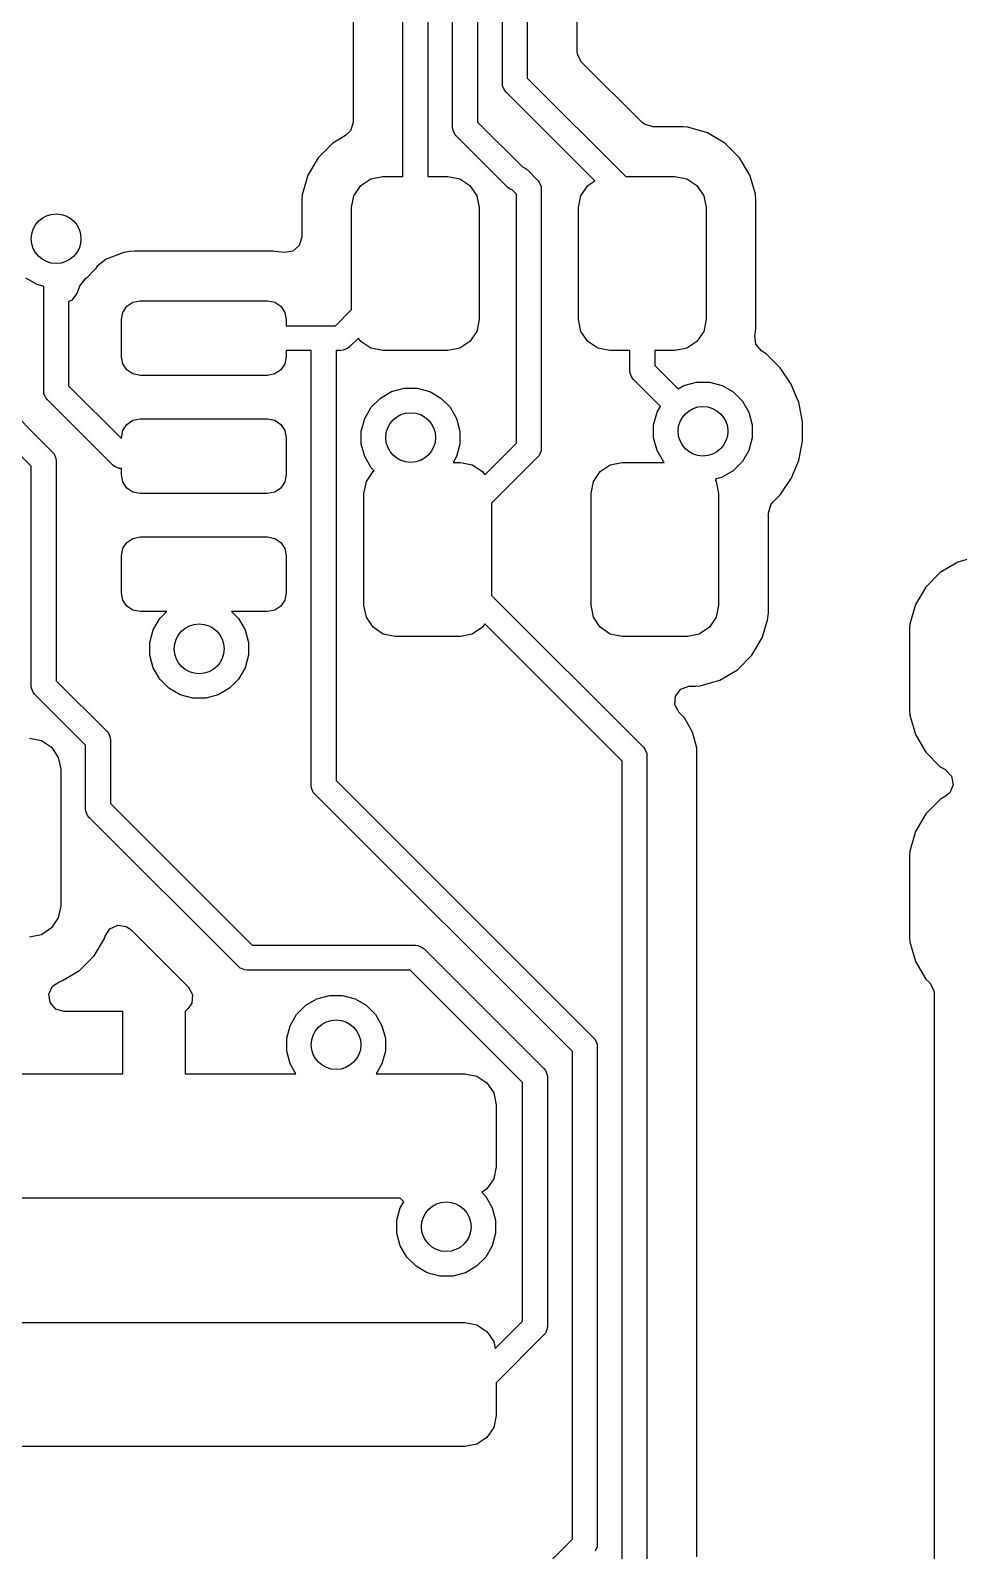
# Model space of a CAD drawing. Extents: x 0.71 to 7.56, y -5.16 to -0.79.
# Drawn here: x 5.7379 to 6.0317, y -2.0986 to -1.6171 of the extents above; entities that cross this region are included whole.
import ezdxf

# ---------------------------------------------------------------- set-up
doc = ezdxf.new("R2010")
doc.units = 0
doc.header["$MEASUREMENT"] = 0
doc.layers.add('BLACK', color=7, linetype='CONTINUOUS')

msp = doc.modelspace()

# ---------------------------------------------------------------- linework, layer by layer
at = {"layer": 'BLACK', "linetype": 'CONTINUOUS'}
for p, q in [((5.91094, -1.62367), (5.91094, -1.5193)), ((5.8873, -1.63386), (5.8873, -1.52353)), ((5.89518, -1.52189), (5.89518, -1.63223)), ((5.87156, -1.64775), (5.87156, -1.53005)), ((5.87943, -1.52842), (5.87943, -1.64612)), ((5.86368, -1.53494), (5.86368, -1.66339)), ((5.85581, -1.66339), (5.85581, -1.53657)), ((5.84004, -1.54512), (5.84004, -1.64623)), ((5.91106, -1.62471), (5.91094, -1.62367)), ((5.91237, -1.62713), (5.91106, -1.62471)), ((5.93144, -1.64619), (5.91237, -1.62713)), ((5.89518, -1.63223), (5.92634, -1.66339)), ((5.88738, -1.63463), (5.8873, -1.63386)), ((5.88797, -1.63605), (5.88738, -1.63463)), ((5.88846, -1.63664), (5.88797, -1.63605)), ((5.91657, -1.66475), (5.88846, -1.63664)), ((5.84004, -1.64623), (5.83926, -1.64887)), ((5.87943, -1.64612), (5.89368, -1.66036)), ((5.93225, -1.64684), (5.93144, -1.64619)), ((5.93489, -1.64762), (5.93225, -1.64684)), ((5.83764, -1.65043), (5.83359, -1.65283)), ((5.83926, -1.64887), (5.83764, -1.65043)), ((5.87163, -1.64851), (5.87156, -1.64775)), ((5.87222, -1.64993), (5.87163, -1.64851)), ((5.87271, -1.65053), (5.87222, -1.64993)), ((5.88895, -1.66677), (5.87271, -1.65053)), ((5.94452, -1.64762), (5.93489, -1.64762)), ((5.94597, -1.64773), (5.94452, -1.64762)), ((5.94452, -1.64762), (5.94452, -1.64762)), ((5.95218, -1.64954), (5.94597, -1.64773)), ((5.94597, -1.64773), (5.94597, -1.64773)), ((5.95775, -1.65283), (5.95218, -1.64954)), ((5.95218, -1.64954), (5.95218, -1.64954)), ((5.83359, -1.65283), (5.82901, -1.65741)), ((5.83359, -1.65283), (5.83359, -1.65283)), ((5.96233, -1.65741), (5.95775, -1.65283)), ((5.95775, -1.65283), (5.95775, -1.65283)), ((5.82901, -1.65741), (5.82572, -1.66298)), ((5.82901, -1.65741), (5.82901, -1.65741)), ((5.89368, -1.66036), (5.89452, -1.66071)), ((5.89452, -1.66071), (5.89512, -1.6612)), ((5.89512, -1.6612), (5.89845, -1.66454)), ((5.96562, -1.66298), (5.96233, -1.65741)), ((5.96233, -1.65741), (5.96233, -1.65741)), ((5.96233, -1.65741), (5.96233, -1.65741)), ((5.82572, -1.66298), (5.82391, -1.66919)), ((5.82572, -1.66298), (5.82572, -1.66298)), ((5.84245, -1.66627), (5.84564, -1.66414)), ((5.84564, -1.66414), (5.84941, -1.66339)), ((5.84941, -1.66339), (5.85581, -1.66339)), ((5.86368, -1.66339), (5.87008, -1.66339)), ((5.87008, -1.66339), (5.87385, -1.66414)), ((5.87385, -1.66414), (5.87704, -1.66627)), ((5.89845, -1.66454), (5.89894, -1.66514)), ((5.89894, -1.66514), (5.89953, -1.66655)), ((5.9143, -1.66627), (5.91657, -1.66475)), ((5.92634, -1.66339), (5.94193, -1.66339)), ((5.94193, -1.66339), (5.9457, -1.66414)), ((5.9457, -1.66414), (5.94889, -1.66627)), ((5.96581, -1.66362), (5.96562, -1.66298)), ((5.96737, -1.66899), (5.96581, -1.66362)), ((5.82391, -1.66919), (5.8238, -1.67064)), ((5.8238, -1.67064), (5.8238, -1.68258)), ((5.82391, -1.66919), (5.82391, -1.66919)), ((5.83957, -1.67323), (5.84032, -1.66946)), ((5.84032, -1.66946), (5.84245, -1.66627)), ((5.87704, -1.66627), (5.87917, -1.66946)), ((5.87917, -1.66946), (5.87992, -1.67323)), ((5.88955, -1.66726), (5.88895, -1.66677)), ((5.89039, -1.66761), (5.88955, -1.66726)), ((5.89173, -1.66895), (5.89039, -1.66761)), ((5.89173, -1.74788), (5.89173, -1.66895)), ((5.89953, -1.66655), (5.89961, -1.66732)), ((5.89961, -1.66732), (5.89961, -1.74951)), ((5.91142, -1.67323), (5.91217, -1.66946)), ((5.91217, -1.66946), (5.9143, -1.66627)), ((5.94889, -1.66627), (5.95102, -1.66946)), ((5.95102, -1.66946), (5.95177, -1.67323)), ((5.96743, -1.66919), (5.96737, -1.66899)), ((5.96754, -1.67064), (5.96743, -1.66919)), ((5.96754, -1.71125), (5.96754, -1.67064)), ((5.83957, -1.70555), (5.83957, -1.67323)), ((5.87992, -1.67323), (5.87992, -1.70866)), ((5.91142, -1.70866), (5.91142, -1.67323)), ((5.95177, -1.67323), (5.95177, -1.70866)), ((5.82302, -1.68522), (5.82095, -1.68702)), ((5.8238, -1.68258), (5.82302, -1.68522)), ((5.76192, -1.68959), (5.75909, -1.69174)), ((5.76746, -1.68741), (5.76192, -1.68959)), ((5.7694, -1.68717), (5.76746, -1.68741)), ((5.77094, -1.68699), (5.7694, -1.68717)), ((5.81469, -1.68699), (5.77094, -1.68699)), ((5.81635, -1.68719), (5.81469, -1.68699)), ((5.81834, -1.68743), (5.81635, -1.68719)), ((5.82095, -1.68702), (5.81834, -1.68743)), ((5.75856, -1.69266), (5.75565, -1.69556)), ((5.75909, -1.69174), (5.75856, -1.69266)), ((5.74004, -1.69762), (5.73648, -1.69556)), ((5.74213, -1.69818), (5.74004, -1.69762)), ((5.74213, -1.7313), (5.74213, -1.69818)), ((5.75357, -1.69794), (5.75257, -1.70046)), ((5.75515, -1.69585), (5.75357, -1.69794)), ((5.75357, -1.69794), (5.75357, -1.69794)), ((5.75565, -1.69556), (5.75515, -1.69585)), ((5.75088, -1.70263), (5.75, -1.70295)), ((5.75, -1.70295), (5.75, -1.72967)), ((5.75257, -1.70046), (5.75088, -1.70263)), ((5.76718, -1.7064), (5.76846, -1.70449)), ((5.76846, -1.70449), (5.77038, -1.70321)), ((5.77038, -1.70321), (5.77264, -1.70276)), ((5.77264, -1.70276), (5.81299, -1.70276)), ((5.81299, -1.70276), (5.81525, -1.70321)), ((5.81525, -1.70321), (5.81717, -1.70449)), ((5.81717, -1.70449), (5.81845, -1.7064)), ((5.76673, -1.70866), (5.76718, -1.7064)), ((5.76673, -1.72047), (5.76673, -1.70866)), ((5.81845, -1.7064), (5.8189, -1.70866)), ((5.8189, -1.70866), (5.8189, -1.71063)), ((5.83449, -1.71063), (5.83957, -1.70555)), ((5.87992, -1.70866), (5.87917, -1.71243)), ((5.91217, -1.71243), (5.91142, -1.70866)), ((5.95177, -1.70866), (5.95102, -1.71243)), ((5.8189, -1.71063), (5.83071, -1.71063)), ((5.83071, -1.71063), (5.83449, -1.71063)), ((5.87917, -1.71243), (5.87704, -1.71562)), ((5.9143, -1.71562), (5.91217, -1.71243)), ((5.95102, -1.71243), (5.94889, -1.71562)), ((5.96717, -1.71371), (5.9673, -1.71312)), ((5.96751, -1.71643), (5.96717, -1.71371)), ((5.9673, -1.71312), (5.96743, -1.7127)), ((5.96743, -1.7127), (5.96754, -1.71125)), ((5.82677, -1.7185), (5.8189, -1.7185)), ((5.8189, -1.7185), (5.8189, -1.72047)), ((5.82677, -1.85629), (5.82677, -1.7185)), ((5.83612, -1.7185), (5.83465, -1.7185)), ((5.83465, -1.7185), (5.83465, -1.85466)), ((5.83689, -1.71843), (5.83612, -1.7185)), ((5.83831, -1.71784), (5.83689, -1.71843)), ((5.83891, -1.71735), (5.83831, -1.71784)), ((5.84172, -1.71453), (5.83891, -1.71735)), ((5.84245, -1.71562), (5.84172, -1.71453)), ((5.84564, -1.71775), (5.84245, -1.71562)), ((5.84941, -1.7185), (5.84564, -1.71775)), ((5.87008, -1.7185), (5.84941, -1.7185)), ((5.87385, -1.71775), (5.87008, -1.7185)), ((5.87704, -1.71562), (5.87385, -1.71775)), ((5.91749, -1.71775), (5.9143, -1.71562)), ((5.92126, -1.7185), (5.91749, -1.71775)), ((5.92766, -1.7185), (5.92126, -1.7185)), ((5.92766, -1.7249), (5.92766, -1.7185)), ((5.94193, -1.7185), (5.93553, -1.7185)), ((5.93553, -1.7185), (5.93553, -1.72327)), ((5.9457, -1.71775), (5.94193, -1.7185)), ((5.94889, -1.71562), (5.9457, -1.71775)), ((5.96928, -1.71855), (5.96751, -1.71643)), ((5.97088, -1.71961), (5.96928, -1.71855)), ((5.76718, -1.72273), (5.76673, -1.72047)), ((5.76846, -1.72465), (5.76718, -1.72273)), ((5.81845, -1.72273), (5.81717, -1.72465)), ((5.8189, -1.72047), (5.81845, -1.72273)), ((5.93553, -1.72327), (5.94289, -1.73063)), ((5.97527, -1.724), (5.97088, -1.71961)), ((5.97088, -1.71961), (5.97088, -1.71961)), ((5.73819, -1.75508), (5.70949, -1.72638)), ((5.72063, -1.72638), (5.74491, -1.75066)), ((5.77038, -1.72593), (5.76846, -1.72465)), ((5.77264, -1.72638), (5.77038, -1.72593)), ((5.81299, -1.72638), (5.77264, -1.72638)), ((5.81525, -1.72593), (5.81299, -1.72638)), ((5.81717, -1.72465), (5.81525, -1.72593)), ((5.92773, -1.72567), (5.92766, -1.7249)), ((5.92832, -1.72709), (5.92773, -1.72567)), ((5.92881, -1.72769), (5.92832, -1.72709)), ((5.93732, -1.73619), (5.92881, -1.72769)), ((5.94476, -1.72955), (5.94873, -1.72848)), ((5.94873, -1.72848), (5.95284, -1.72848)), ((5.95284, -1.72848), (5.95681, -1.72955)), ((5.97872, -1.72917), (5.97527, -1.724)), ((5.97527, -1.724), (5.97527, -1.724)), ((5.7422, -1.73207), (5.74213, -1.7313)), ((5.74279, -1.73349), (5.7422, -1.73207)), ((5.74328, -1.73408), (5.74279, -1.73349)), ((5.75, -1.72967), (5.76673, -1.7464)), ((5.84577, -1.73648), (5.84868, -1.73357)), ((5.84868, -1.73357), (5.85224, -1.73151)), ((5.85224, -1.73151), (5.85621, -1.73045)), ((5.85621, -1.73045), (5.86032, -1.73045)), ((5.86032, -1.73045), (5.86429, -1.73151)), ((5.86429, -1.73151), (5.86785, -1.73357)), ((5.86785, -1.73357), (5.87076, -1.73648)), ((5.94289, -1.73063), (5.94476, -1.72955)), ((5.95681, -1.72955), (5.96037, -1.7316)), ((5.96037, -1.7316), (5.96328, -1.73451)), ((5.98033, -1.73307), (5.97872, -1.72917)), ((5.97872, -1.72917), (5.97872, -1.72917)), ((5.98109, -1.7349), (5.98033, -1.73307)), ((5.76395, -1.75475), (5.74328, -1.73408)), ((5.84372, -1.74004), (5.84577, -1.73648)), ((5.87076, -1.73648), (5.87282, -1.74004)), ((5.93517, -1.74204), (5.93624, -1.73807)), ((5.93624, -1.73807), (5.93732, -1.73619)), ((5.96328, -1.73451), (5.96534, -1.73807)), ((5.96534, -1.73807), (5.9664, -1.74204)), ((5.98222, -1.74057), (5.98109, -1.7349)), ((5.76718, -1.7438), (5.76846, -1.74189)), ((5.76846, -1.74189), (5.77038, -1.74061)), ((5.77038, -1.74061), (5.77264, -1.74016)), ((5.77264, -1.74016), (5.81299, -1.74016)), ((5.81299, -1.74016), (5.81525, -1.74061)), ((5.81525, -1.74061), (5.81717, -1.74189)), ((5.81717, -1.74189), (5.81845, -1.7438)), ((5.84265, -1.74401), (5.84372, -1.74004)), ((5.87282, -1.74004), (5.87388, -1.74401)), ((5.93517, -1.74615), (5.93517, -1.74204)), ((5.9664, -1.74204), (5.9664, -1.74615)), ((5.9823, -1.74099), (5.98222, -1.74057)), ((5.9823, -1.7472), (5.9823, -1.74099)), ((5.9823, -1.74099), (5.9823, -1.74099)), ((5.9823, -1.74099), (5.9823, -1.74099)), ((5.76673, -1.74606), (5.76718, -1.7438)), ((5.76673, -1.7464), (5.76673, -1.74606)), ((5.81845, -1.7438), (5.8189, -1.74606)), ((5.8189, -1.74606), (5.8189, -1.75787)), ((5.84265, -1.74812), (5.84265, -1.74401)), ((5.87388, -1.74401), (5.87388, -1.74812)), ((5.8817, -1.75791), (5.89173, -1.74788)), ((5.93624, -1.75012), (5.93517, -1.74615)), ((5.9664, -1.74615), (5.96534, -1.75012)), ((5.98109, -1.75329), (5.9823, -1.7472)), ((5.74491, -1.75066), (5.7454, -1.75126)), ((5.7454, -1.75126), (5.74599, -1.75268)), ((5.74599, -1.75268), (5.74606, -1.75344)), ((5.84372, -1.75209), (5.84265, -1.74812)), ((5.84577, -1.75565), (5.84372, -1.75209)), ((5.87282, -1.75209), (5.87175, -1.75394)), ((5.87388, -1.74812), (5.87282, -1.75209)), ((5.89845, -1.75229), (5.88386, -1.76689)), ((5.89894, -1.7517), (5.89845, -1.75229)), ((5.89953, -1.75028), (5.89894, -1.7517)), ((5.89961, -1.74951), (5.89953, -1.75028)), ((5.93829, -1.75368), (5.93624, -1.75012)), ((5.96534, -1.75012), (5.96328, -1.75368)), ((5.73819, -1.82472), (5.73819, -1.75508)), ((5.74606, -1.75344), (5.74606, -1.82309)), ((5.76455, -1.75524), (5.76395, -1.75475)), ((5.76596, -1.75583), (5.76455, -1.75524)), ((5.76673, -1.75591), (5.76596, -1.75583)), ((5.76673, -1.75787), (5.76673, -1.75591)), ((5.84425, -1.76001), (5.84639, -1.75682)), ((5.84672, -1.7566), (5.84577, -1.75565)), ((5.84639, -1.75682), (5.84672, -1.7566)), ((5.87175, -1.75394), (5.87402, -1.75394)), ((5.87402, -1.75394), (5.87778, -1.75469)), ((5.87778, -1.75469), (5.88098, -1.75682)), ((5.88098, -1.75682), (5.8817, -1.75791)), ((5.9161, -1.76001), (5.91824, -1.75682)), ((5.91824, -1.75682), (5.92143, -1.75469)), ((5.92143, -1.75469), (5.9252, -1.75394)), ((5.9252, -1.75394), (5.93855, -1.75394)), ((5.93855, -1.75394), (5.93829, -1.75368)), ((5.96037, -1.75659), (5.95681, -1.75864)), ((5.96328, -1.75368), (5.96037, -1.75659)), ((5.97888, -1.75862), (5.97931, -1.7576)), ((5.97931, -1.7576), (5.98109, -1.75329)), ((5.76718, -1.76013), (5.76673, -1.75787)), ((5.76846, -1.76205), (5.76718, -1.76013)), ((5.77038, -1.76333), (5.76846, -1.76205)), ((5.81717, -1.76205), (5.81525, -1.76333)), ((5.81845, -1.76013), (5.81717, -1.76205)), ((5.8189, -1.75787), (5.81845, -1.76013)), ((5.8435, -1.76378), (5.84425, -1.76001)), ((5.91535, -1.76378), (5.9161, -1.76001)), ((5.95681, -1.75864), (5.95472, -1.7592)), ((5.95472, -1.7592), (5.95472, -1.75966)), ((5.95472, -1.75966), (5.95496, -1.76001)), ((5.95496, -1.76001), (5.95571, -1.76378)), ((5.97527, -1.76418), (5.97872, -1.75902)), ((5.97872, -1.75902), (5.97888, -1.75862)), ((5.77264, -1.76378), (5.77038, -1.76333)), ((5.81299, -1.76378), (5.77264, -1.76378)), ((5.81525, -1.76333), (5.81299, -1.76378)), ((5.8435, -1.79921), (5.8435, -1.76378)), ((5.88386, -1.76689), (5.88386, -1.79611)), ((5.91535, -1.79921), (5.91535, -1.76378)), ((5.95571, -1.76378), (5.95571, -1.79921)), ((5.97225, -1.76736), (5.97291, -1.76655)), ((5.97291, -1.76655), (5.97527, -1.76418)), ((5.97148, -1.77), (5.97225, -1.76736)), ((5.97148, -1.8018), (5.97148, -1.77)), ((5.76673, -1.78346), (5.76718, -1.7812)), ((5.76718, -1.7812), (5.76846, -1.77929)), ((5.76846, -1.77929), (5.77038, -1.77801)), ((5.77038, -1.77801), (5.77264, -1.77756)), ((5.77264, -1.77756), (5.81299, -1.77756)), ((5.81299, -1.77756), (5.81525, -1.77801)), ((5.81525, -1.77801), (5.81717, -1.77929)), ((5.81717, -1.77929), (5.81845, -1.7812)), ((5.81845, -1.7812), (5.8189, -1.78346)), ((5.76673, -1.79528), (5.76673, -1.78346)), ((5.8189, -1.78346), (5.8189, -1.79528)), ((6.03148, -1.78556), (6.02591, -1.78885)), ((6.03769, -1.78376), (6.03148, -1.78556)), ((6.03148, -1.78556), (6.03148, -1.78556)), ((6.02591, -1.78886), (6.02134, -1.79343)), ((6.02591, -1.78885), (6.02591, -1.78886)), ((5.76718, -1.79754), (5.76673, -1.79528)), ((5.8189, -1.79528), (5.81845, -1.79754)), ((5.88386, -1.79611), (5.93192, -1.84416)), ((6.02134, -1.79343), (6.01804, -1.799)), ((6.02134, -1.79343), (6.02134, -1.79343)), ((5.76846, -1.79945), (5.76718, -1.79754)), ((5.77038, -1.80073), (5.76846, -1.79945)), ((5.77264, -1.80118), (5.77038, -1.80073)), ((5.81525, -1.80073), (5.81299, -1.80118)), ((5.81717, -1.79945), (5.81525, -1.80073)), ((5.81845, -1.79754), (5.81717, -1.79945)), ((5.84425, -1.80298), (5.8435, -1.79921)), ((5.9161, -1.80298), (5.91535, -1.79921)), ((5.95571, -1.79921), (5.95496, -1.80298)), ((6.01804, -1.799), (6.01624, -1.80521)), ((6.01804, -1.799), (6.01804, -1.799)), ((5.78107, -1.80118), (5.77264, -1.80118)), ((5.77679, -1.80697), (5.77884, -1.80341)), ((5.77884, -1.80341), (5.78107, -1.80118)), ((5.81299, -1.80118), (5.80161, -1.80118)), ((5.80161, -1.80118), (5.80383, -1.80341)), ((5.80383, -1.80341), (5.80589, -1.80697)), ((5.84639, -1.80617), (5.84425, -1.80298)), ((5.8817, -1.80508), (5.88098, -1.80617)), ((5.9252, -1.84858), (5.8817, -1.80508)), ((5.91824, -1.80617), (5.9161, -1.80298)), ((5.95496, -1.80298), (5.95283, -1.80617)), ((5.96956, -1.80946), (5.97118, -1.80388)), ((5.97118, -1.80388), (5.97136, -1.80325)), ((5.97136, -1.80325), (5.97144, -1.80223)), ((5.97136, -1.80325), (5.97136, -1.80325)), ((5.97144, -1.80223), (5.97148, -1.8018)), ((6.01624, -1.80521), (6.01612, -1.80667)), ((6.01624, -1.80521), (6.01624, -1.80521)), ((5.77573, -1.81094), (5.77679, -1.80697)), ((5.80589, -1.80697), (5.80695, -1.81094)), ((5.84958, -1.80831), (5.84639, -1.80617)), ((5.85335, -1.80906), (5.84958, -1.80831)), ((5.87402, -1.80906), (5.85335, -1.80906)), ((5.87778, -1.80831), (5.87402, -1.80906)), ((5.88098, -1.80617), (5.87778, -1.80831)), ((5.92143, -1.80831), (5.91824, -1.80617)), ((5.9252, -1.80906), (5.92143, -1.80831)), ((5.94587, -1.80906), (5.9252, -1.80906)), ((5.94963, -1.80831), (5.94587, -1.80906)), ((5.95283, -1.80617), (5.94963, -1.80831)), ((5.96626, -1.81503), (5.96956, -1.80946)), ((6.01612, -1.80667), (6.01612, -1.83251)), ((5.77573, -1.81505), (5.77573, -1.81094)), ((5.77679, -1.81902), (5.77573, -1.81505)), ((5.80695, -1.81505), (5.80589, -1.81902)), ((5.80695, -1.81094), (5.80695, -1.81505)), ((5.96169, -1.81961), (5.96626, -1.81503)), ((5.77884, -1.82258), (5.77679, -1.81902)), ((5.80589, -1.81902), (5.80383, -1.82258)), ((5.95612, -1.8229), (5.96169, -1.81961)), ((5.73826, -1.82549), (5.73819, -1.82472)), ((5.74606, -1.82309), (5.7621, -1.83912)), ((5.78175, -1.82549), (5.77884, -1.82258)), ((5.80383, -1.82258), (5.80093, -1.82549)), ((5.94373, -1.8258), (5.94631, -1.82484)), ((5.94631, -1.82484), (5.94666, -1.82482)), ((5.94666, -1.82482), (5.94845, -1.82482)), ((5.94845, -1.82482), (5.9499, -1.82471)), ((5.94845, -1.82482), (5.94845, -1.82482)), ((5.9499, -1.82471), (5.95165, -1.8242)), ((5.9499, -1.82471), (5.9499, -1.82471)), ((5.9499, -1.82471), (5.9499, -1.82471)), ((5.95165, -1.8242), (5.95612, -1.8229)), ((5.73885, -1.82691), (5.73826, -1.82549)), ((5.73934, -1.8275), (5.73885, -1.82691)), ((5.75538, -1.84354), (5.73934, -1.8275)), ((5.78531, -1.82754), (5.78175, -1.82549)), ((5.78928, -1.82861), (5.78531, -1.82754)), ((5.79339, -1.82861), (5.78928, -1.82861)), ((5.79737, -1.82754), (5.79339, -1.82861)), ((5.80093, -1.82549), (5.79737, -1.82754)), ((5.94189, -1.83074), (5.94209, -1.828)), ((5.94209, -1.828), (5.94373, -1.8258)), ((5.94321, -1.83316), (5.94189, -1.83074)), ((5.9449, -1.83485), (5.94321, -1.83316)), ((6.01612, -1.83251), (6.01624, -1.83396)), ((6.01624, -1.83396), (6.01624, -1.83396)), ((6.01624, -1.83396), (6.01804, -1.84017)), ((5.7621, -1.83912), (5.76259, -1.83972)), ((5.9475, -1.83934), (5.9449, -1.83485)), ((5.94884, -1.84435), (5.9475, -1.83934)), ((5.73766, -1.84131), (5.74143, -1.84206)), ((5.74143, -1.84206), (5.74462, -1.84419)), ((5.74462, -1.84419), (5.74675, -1.84738)), ((5.75538, -1.86365), (5.75538, -1.84354)), ((5.76259, -1.83972), (5.76315, -1.84107)), ((5.76315, -1.84107), (5.76318, -1.84114)), ((5.76318, -1.84114), (5.76325, -1.84191)), ((5.76325, -1.84191), (5.76325, -1.86201)), ((5.93192, -1.84416), (5.93241, -1.84476)), ((5.94884, -2.10061), (5.94884, -1.84435)), ((6.01804, -1.84017), (6.01804, -1.84017)), ((6.01804, -1.84017), (6.02134, -1.84574)), ((5.74675, -1.84738), (5.7475, -1.85115)), ((5.9252, -2.10158), (5.9252, -1.84858)), ((5.93241, -1.84476), (5.933, -1.84618)), ((5.933, -1.84618), (5.93307, -1.84695)), ((5.93307, -1.84695), (5.93307, -2.10321)), ((6.02134, -1.84574), (6.02134, -1.84574)), ((6.02134, -1.84574), (6.02591, -1.85032)), ((5.7475, -1.85115), (5.7475, -1.89446)), ((6.02591, -1.85032), (6.02591, -1.85032)), ((6.02591, -1.85032), (6.02591, -1.85032)), ((6.02591, -1.85032), (6.02752, -1.85127)), ((6.02752, -1.85127), (6.02759, -1.85131)), ((6.02759, -1.85131), (6.02946, -1.85332)), ((6.02946, -1.85332), (6.02996, -1.85603)), ((5.82685, -1.85706), (5.82677, -1.85629)), ((5.82744, -1.85848), (5.82685, -1.85706)), ((5.82792, -1.85908), (5.82744, -1.85848)), ((5.83465, -1.85466), (5.91617, -1.93619)), ((6.02891, -1.85857), (6.02759, -1.85971)), ((6.02996, -1.85603), (6.02891, -1.85857)), ((5.76325, -1.86201), (5.80814, -1.90691)), ((5.90945, -1.9406), (5.82792, -1.85908)), ((6.02591, -1.86071), (6.02134, -1.86528)), ((6.02759, -1.85971), (6.02591, -1.86071)), ((6.02591, -1.86071), (6.02591, -1.86071)), ((5.75545, -1.86441), (5.75538, -1.86365)), ((5.75604, -1.86583), (5.75545, -1.86441)), ((5.75653, -1.86643), (5.75604, -1.86583)), ((5.80373, -1.91363), (5.75653, -1.86643)), ((6.02134, -1.86528), (6.01804, -1.87085)), ((6.02134, -1.86528), (6.02134, -1.86528)), ((6.01804, -1.87085), (6.01624, -1.87706)), ((6.01804, -1.87085), (6.01804, -1.87085)), ((6.01624, -1.87706), (6.01612, -1.87852)), ((6.01624, -1.87706), (6.01624, -1.87706)), ((6.01612, -1.87852), (6.01612, -1.90436)), ((5.7475, -1.89446), (5.74675, -1.89822)), ((5.74462, -1.90142), (5.74143, -1.90355)), ((5.74675, -1.89822), (5.74462, -1.90142)), ((5.76156, -1.90399), (5.76304, -1.90167)), ((5.76304, -1.90167), (5.76554, -1.90052)), ((5.76554, -1.90052), (5.76826, -1.9009)), ((5.76826, -1.9009), (5.7697, -1.9019)), ((5.7697, -1.9019), (5.78785, -1.92004)), ((5.74143, -1.90355), (5.73766, -1.9043)), ((5.75806, -1.91028), (5.76135, -1.90471)), ((5.76135, -1.90471), (5.76156, -1.90399)), ((5.80814, -1.90691), (5.85975, -1.90691)), ((5.85975, -1.90691), (5.86051, -1.90698)), ((6.01612, -1.90436), (6.01624, -1.90581)), ((6.01624, -1.90581), (6.01624, -1.90581)), ((6.01624, -1.90581), (6.01804, -1.91202)), ((5.75348, -1.91485), (5.75806, -1.91028)), ((5.86051, -1.90698), (5.86193, -1.90757)), ((5.86193, -1.90757), (5.86253, -1.90806)), ((5.86253, -1.90806), (5.90042, -1.94595)), ((5.74791, -1.91815), (5.75348, -1.91485)), ((5.80432, -1.91412), (5.80373, -1.91363)), ((5.80474, -1.91429), (5.80432, -1.91412)), ((5.80574, -1.9147), (5.80474, -1.91429)), ((5.80651, -1.91478), (5.80574, -1.9147)), ((5.85812, -1.91478), (5.80651, -1.91478)), ((5.8937, -1.95037), (5.85812, -1.91478)), ((6.01804, -1.91202), (6.01804, -1.91202)), ((6.01804, -1.91202), (6.02134, -1.91759)), ((5.74374, -1.92234), (5.74488, -1.91984)), ((5.74488, -1.91984), (5.7472, -1.91836)), ((5.7472, -1.91836), (5.74721, -1.91835)), ((5.74721, -1.91835), (5.74791, -1.91815)), ((5.78785, -1.92004), (5.78917, -1.92246)), ((6.02134, -1.91759), (6.02134, -1.91759)), ((6.02134, -1.91759), (6.02257, -1.91882)), ((6.02257, -1.91882), (6.02388, -1.92124)), ((6.02388, -1.92124), (6.024, -1.92228)), ((5.74413, -1.92507), (5.74374, -1.92234)), ((5.74593, -1.92715), (5.74413, -1.92507)), ((5.78897, -1.9252), (5.78785, -1.92695)), ((5.78917, -1.92246), (5.78897, -1.9252)), ((5.82215, -1.92881), (5.82506, -1.92591)), ((5.82506, -1.92591), (5.82862, -1.92385)), ((5.82862, -1.92385), (5.83259, -1.92279)), ((5.83259, -1.92279), (5.8367, -1.92279)), ((5.8367, -1.92279), (5.84067, -1.92385)), ((5.84067, -1.92385), (5.84423, -1.92591)), ((5.84423, -1.92591), (5.84714, -1.92881)), ((6.024, -1.92228), (6.024, -2.11868)), ((5.74857, -1.92792), (5.74593, -1.92715)), ((5.76719, -1.92792), (5.74857, -1.92792)), ((5.76719, -1.94761), (5.76719, -1.92792)), ((5.78785, -1.92695), (5.78687, -1.92792)), ((5.78687, -1.92792), (5.78687, -1.94761)), ((5.8201, -1.93238), (5.82215, -1.92881)), ((5.84714, -1.92881), (5.84919, -1.93238)), ((5.81903, -1.93635), (5.8201, -1.93238)), ((5.84919, -1.93238), (5.85026, -1.93635)), ((5.81903, -1.94046), (5.81903, -1.93635)), ((5.8201, -1.94443), (5.81903, -1.94046)), ((5.85026, -1.94046), (5.84919, -1.94443)), ((5.85026, -1.93635), (5.85026, -1.94046)), ((5.90945, -2.09505), (5.90945, -1.9406)), ((5.91617, -1.93619), (5.91666, -1.93678)), ((5.91666, -1.93678), (5.91677, -1.93705)), ((5.91677, -1.93705), (5.91725, -1.9382)), ((5.91725, -1.9382), (5.91732, -1.93897)), ((5.91732, -1.93897), (5.91732, -2.09669)), ((5.82193, -1.94761), (5.8201, -1.94443)), ((5.84919, -1.94443), (5.84736, -1.94761)), ((5.67861, -1.94761), (5.76719, -1.94761)), ((5.78687, -1.94761), (5.82193, -1.94761)), ((5.84736, -1.94761), (5.87546, -1.94761)), ((5.87546, -1.94761), (5.87922, -1.94836)), ((5.87922, -1.94836), (5.88242, -1.95049)), ((5.90042, -1.94595), (5.90091, -1.94655)), ((5.90091, -1.94655), (5.90091, -1.94655)), ((5.90091, -1.94655), (5.9015, -1.94797)), ((5.9015, -1.94797), (5.90157, -1.94873)), ((5.90157, -1.94873), (5.90157, -2.02756)), ((5.88242, -1.95049), (5.88455, -1.95368)), ((5.88455, -1.95368), (5.8853, -1.95745)), ((5.8937, -2.02593), (5.8937, -1.95037)), ((5.8853, -1.95745), (5.8853, -1.97713)), ((5.8853, -1.97713), (5.88455, -1.9809)), ((5.88455, -1.9809), (5.88242, -1.98409)), ((5.8549, -1.98698), (5.67861, -1.98698)), ((5.85608, -1.98816), (5.8549, -1.98698)), ((5.855, -1.99004), (5.85608, -1.98816)), ((5.88242, -1.98409), (5.88077, -1.9852)), ((5.88077, -1.9852), (5.88204, -1.98648)), ((5.88204, -1.98648), (5.8841, -1.99004)), ((5.85394, -1.99401), (5.855, -1.99004)), ((5.8841, -1.99004), (5.88516, -1.99401)), ((5.85394, -1.99812), (5.85394, -1.99401)), ((5.855, -2.00209), (5.85394, -1.99812)), ((5.88516, -1.99812), (5.8841, -2.00209)), ((5.88516, -1.99401), (5.88516, -1.99812)), ((5.85706, -2.00565), (5.855, -2.00209)), ((5.8841, -2.00209), (5.88204, -2.00565)), ((5.85996, -2.00856), (5.85706, -2.00565)), ((5.88204, -2.00565), (5.87914, -2.00856)), ((5.86352, -2.01061), (5.85996, -2.00856)), ((5.8675, -2.01168), (5.86352, -2.01061)), ((5.87161, -2.01168), (5.8675, -2.01168)), ((5.87558, -2.01061), (5.87161, -2.01168)), ((5.87914, -2.00856), (5.87558, -2.01061)), ((5.6912, -2.02635), (5.87546, -2.02635)), ((5.87546, -2.02635), (5.87922, -2.0271)), ((5.87922, -2.0271), (5.88242, -2.02923)), ((5.88499, -2.03464), (5.8937, -2.02593)), ((5.88242, -2.02923), (5.88455, -2.03242)), ((5.90042, -2.03034), (5.8853, -2.04547)), ((5.90091, -2.02975), (5.90042, -2.03034)), ((5.9015, -2.02833), (5.90091, -2.02975)), ((5.90157, -2.02756), (5.9015, -2.02833)), ((5.88455, -2.03242), (5.88499, -2.03464)), ((5.8853, -2.04547), (5.8853, -2.05587)), ((5.8853, -2.05587), (5.88455, -2.05964)), ((5.88455, -2.05964), (5.88242, -2.06283)), ((5.87546, -2.06572), (5.67861, -2.06572)), ((5.87922, -2.06497), (5.87546, -2.06572)), ((5.88242, -2.06283), (5.87922, -2.06497)), ((5.8853, -2.1192), (5.90945, -2.09505)), ((5.91725, -2.09745), (5.91666, -2.09887)), ((5.91732, -2.09669), (5.91725, -2.09745))]:
    msp.add_line(p, q, dxfattribs=at)
at = {"layer": 'BLACK'}
for centre in [(5.74606, -1.68307), (5.85827, -1.74606), (5.95079, -1.74409), (5.79134, -1.81299), (5.83465, -1.9384), (5.86955, -1.99606)]:
    msp.add_circle(centre, 0.00787, dxfattribs=at)

doc.saveas('drawing.dxf')
